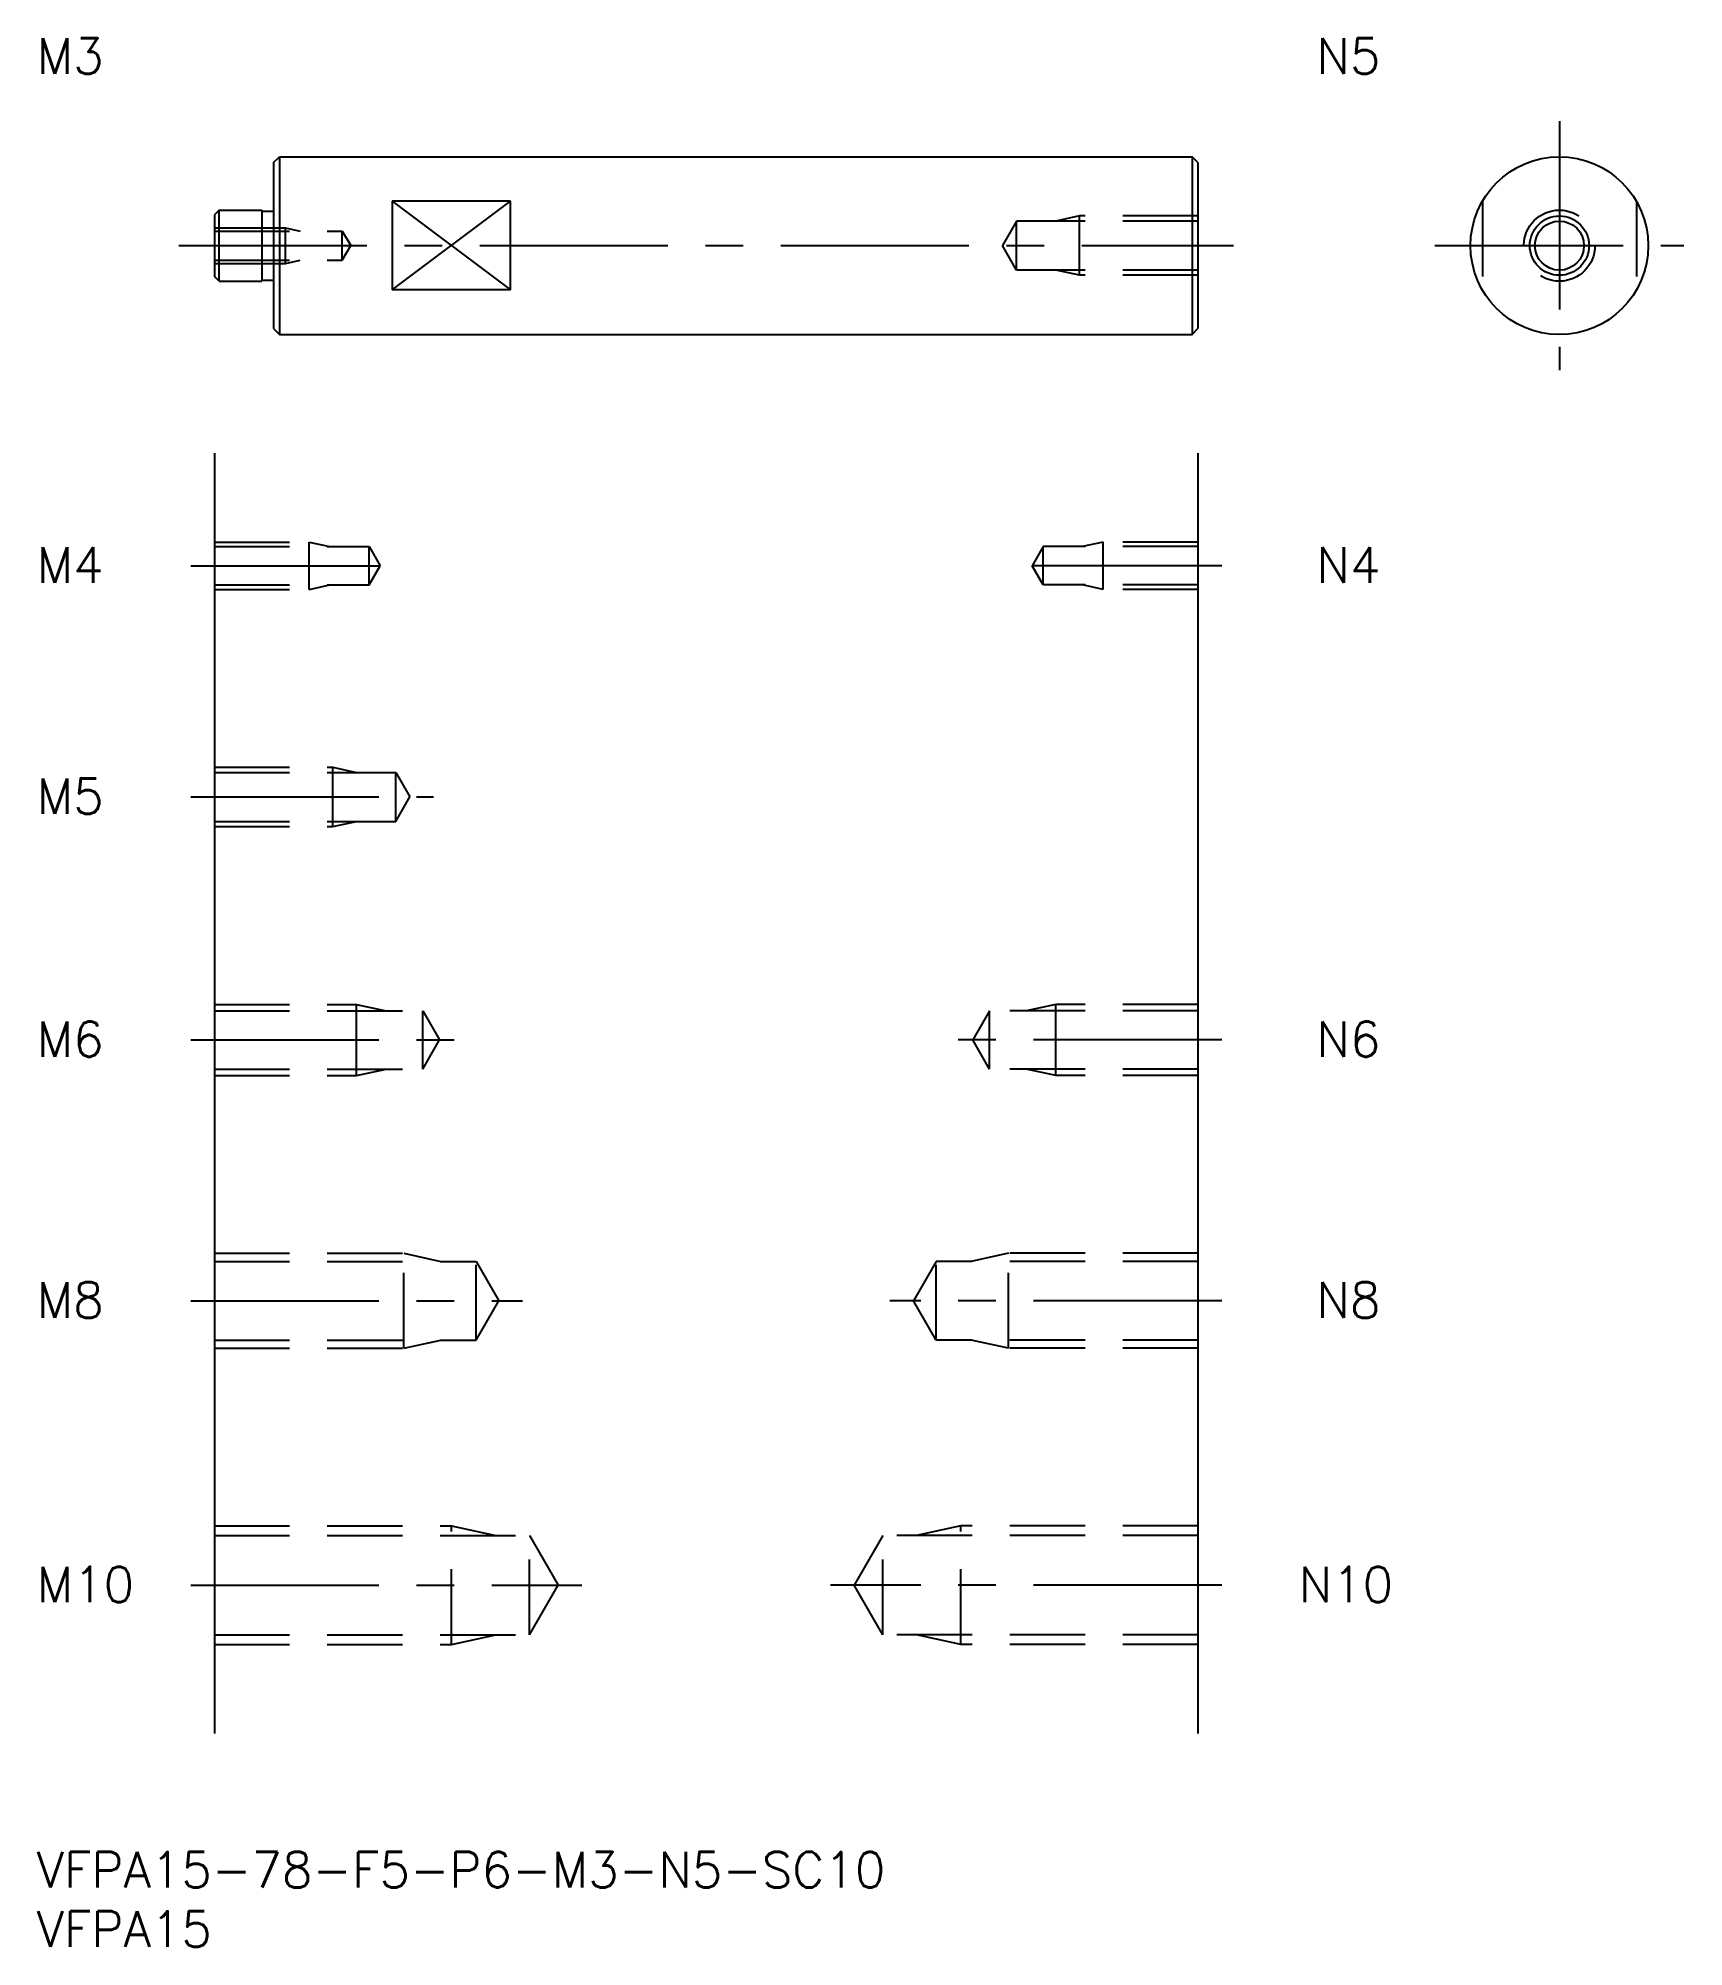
# Model space of a CAD drawing. Extents: x 0 to 139, y -8 to 153.
import ezdxf

# ---------------------------------------------------------------- set-up
doc = ezdxf.new("R2010")
doc.units = 0
doc.header["$LTSCALE"] = 0.5
doc.linetypes.add('CENTER', pattern=[50.8, 31.75, -6.35, 6.35, -6.35])
doc.linetypes.add('DASHED', pattern=[19.05, 12.7, -6.35])
for name, color, linetype in [('MSM_CENTER', 1, 'CENTER'), ('MSM_CONTINUOUS', 7, 'CONTINUOUS'), ('MSM_DASHED', 4, 'DASHED'), ('MSM_NARROW', 5, 'CONTINUOUS'), ('MSM_PART_NUMBER', 7, 'CONTINUOUS')]:
    doc.layers.add(name, color=color, linetype=linetype)
doc.styles.get("Standard").update_dxf_attribs({"font": 'txt.shx', "height": 3, "bigfont": 'bigfont.shx'})

# ---------------------------------------------------------------- blocks, each defined once
blk = doc.blocks.new('*U4')
at = {"layer": 'MSM_PART_NUMBER'}
blk.add_text('VFPA15-78-F5-P6-M3-N5-SC10', height=3, dxfattribs=at).set_placement((0, -3))
blk = doc.blocks.new('*U5')
at = {"layer": 'MSM_PART_NUMBER'}
blk.add_text('VFPA15', height=3, dxfattribs=at).set_placement((0, -8))
blk = doc.blocks.new('*U6')
at = {"layer": 'MSM_PART_NUMBER'}
blk.add_text('M10', height=3, dxfattribs=at).set_placement((0, 21.06))
blk = doc.blocks.new('*U7')
at = {"layer": 'MSM_PART_NUMBER'}
blk.add_text('M8', height=3, dxfattribs=at).set_placement((0, 45.06))
blk = doc.blocks.new('*U8')
at = {"layer": 'MSM_PART_NUMBER'}
blk.add_text('M6', height=3, dxfattribs=at).set_placement((0, 67.06))
blk = doc.blocks.new('*U9')
at = {"layer": 'MSM_PART_NUMBER'}
blk.add_text('M5', height=3, dxfattribs=at).set_placement((0, 87.56))
blk = doc.blocks.new('*U10')
at = {"layer": 'MSM_PART_NUMBER'}
blk.add_text('M4', height=3, dxfattribs=at).set_placement((0, 107.06))
blk = doc.blocks.new('*U11')
at = {"layer": 'MSM_PART_NUMBER'}
blk.add_text('M3', height=3, dxfattribs=at).set_placement((0, 150))
blk = doc.blocks.new('*U12')
at = {"layer": 'MSM_PART_NUMBER'}
blk.add_text('N10', height=3, dxfattribs=at).set_placement((106.5, 21.06))
blk = doc.blocks.new('*U13')
at = {"layer": 'MSM_PART_NUMBER'}
blk.add_text('N8', height=3, dxfattribs=at).set_placement((108, 45.06))
blk = doc.blocks.new('*U14')
at = {"layer": 'MSM_PART_NUMBER'}
blk.add_text('N6', height=3, dxfattribs=at).set_placement((108, 67.06))
blk = doc.blocks.new('*U15')
at = {"layer": 'MSM_PART_NUMBER'}
blk.add_text('N4', height=3, dxfattribs=at).set_placement((108, 107.06))
blk = doc.blocks.new('*U16')
at = {"layer": 'MSM_PART_NUMBER'}
blk.add_text('N5', height=3, dxfattribs=at).set_placement((108, 150))

msp = doc.modelspace()

# ---------------------------------------------------------------- linework, layer by layer
at = {"layer": 'MSM_CENTER'}
for p, q in [((128.5, 146), (128.5, 125)), ((12, 135.5), (101, 135.5)), ((118, 135.5), (139, 135.5)), ((13, 108.5), (31, 108.5)), ((100, 108.5), (82, 108.5)), ((13, 89), (33.5, 89)), ((13, 68.5), (36, 68.5)), ((100, 68.5), (77, 68.5)), ((13, 46.5), (41, 46.5)), ((100, 46.5), (72, 46.5)), ((13, 22.5), (46, 22.5)), ((100, 22.5), (67, 22.5))]:
    msp.add_line(p, q, dxfattribs=at)
at = {"layer": 'MSM_CONTINUOUS'}
for p, q in [((20, 142.5), (20.5, 143)), ((20, 142.5), (20, 128.5)), ((20.5, 143), (97.5, 143)), ((20.5, 143), (20.5, 128)), ((97.5, 143), (97.5, 128)), ((98, 142.5), (97.5, 143)), ((98, 142.5), (98, 128.5)), ((15.4, 138.5), (15, 138.1)), ((15.4, 138.5), (19, 138.5)), ((15.4, 132.5), (15.4, 138.5)), ((19, 138.5), (19, 132.5)), ((40, 139.24), (30, 139.24)), ((30, 139.24), (30, 131.76)), ((40, 131.76), (40, 139.24)), ((15, 138.1), (15, 132.9)), ((19, 138.4), (20, 138.4)), ((15.4, 132.5), (15, 132.9)), ((15.4, 132.5), (19, 132.5)), ((19, 132.6), (20, 132.6)), ((40, 131.76), (30, 131.76)), ((20, 128.5), (20.5, 128)), ((20.5, 128), (97.5, 128)), ((97.5, 128), (98, 128.5)), ((15, 118), (15, 10)), ((98, 118), (98, 10))]:
    msp.add_line(p, q, dxfattribs=at)
for radius in [7.5, 2.07]:
    msp.add_circle((128.5, 135.5), radius, dxfattribs=at)
at = {"layer": 'MSM_DASHED'}
for p, q in [((122, 139.24), (122, 131.76)), ((135, 139.24), (135, 131.76)), ((15, 137), (21, 137)), ((21, 137), (22.25, 136.73)), ((21, 134), (21, 137)), ((82.69, 137.57), (81.5, 135.5)), ((98, 137.57), (82.69, 137.57)), ((82.69, 133.43), (82.69, 137.57)), ((88, 138), (86, 137.57)), ((98, 138), (88, 138)), ((88, 133), (88, 138)), ((15, 136.73), (25.79, 136.73)), ((25.79, 134.27), (25.79, 136.73)), ((25.79, 136.73), (26.5, 135.5)), ((25.79, 134.27), (26.5, 135.5)), ((82.69, 133.43), (81.5, 135.5)), ((15, 134.27), (25.79, 134.27)), ((15, 134), (21, 134)), ((21, 134), (22.25, 134.27)), ((98, 133.43), (82.69, 133.43)), ((88, 133), (86, 133.43)), ((98, 133), (88, 133)), ((15, 110.5), (23, 110.5)), ((15, 110.12), (28.06, 110.12)), ((23, 106.5), (23, 110.5)), ((23, 110.5), (24.75, 110.12)), ((28.06, 106.88), (28.06, 110.12)), ((28.06, 110.12), (29, 108.5)), ((84.94, 110.12), (84, 108.5)), ((98, 110.12), (84.94, 110.12)), ((84.94, 106.88), (84.94, 110.12)), ((90, 110.5), (88.25, 110.12)), ((98, 110.5), (90, 110.5)), ((90, 106.5), (90, 110.5)), ((28.06, 106.88), (29, 108.5)), ((84.94, 106.88), (84, 108.5)), ((15, 106.88), (28.06, 106.88)), ((15, 106.5), (23, 106.5)), ((23, 106.5), (24.75, 106.88)), ((98, 106.88), (84.94, 106.88)), ((90, 106.5), (88.25, 106.88)), ((98, 106.5), (90, 106.5)), ((15, 91.5), (25, 91.5)), ((15, 91.07), (30.31, 91.07)), ((25, 86.5), (25, 91.5)), ((25, 91.5), (27, 91.07)), ((30.31, 86.93), (30.31, 91.07)), ((30.31, 91.07), (31.5, 89)), ((30.31, 86.93), (31.5, 89)), ((15, 86.93), (30.31, 86.93)), ((15, 86.5), (25, 86.5)), ((25, 86.5), (27, 86.93)), ((15, 71.5), (27, 71.5)), ((15, 70.96), (32.58, 70.96)), ((27, 65.5), (27, 71.5)), ((27, 71.5), (29.5, 70.96)), ((32.58, 66.04), (32.58, 70.96)), ((32.58, 70.96), (34, 68.5)), ((80.42, 70.96), (79, 68.5)), ((98, 70.96), (80.42, 70.96)), ((80.42, 66.04), (80.42, 70.96)), ((86, 71.5), (83.5, 70.96)), ((98, 71.5), (86, 71.5)), ((86, 65.5), (86, 71.5)), ((32.58, 66.04), (34, 68.5)), ((80.42, 66.04), (79, 68.5)), ((15, 66.04), (32.58, 66.04)), ((27, 65.5), (29.5, 66.04)), ((98, 66.04), (80.42, 66.04)), ((86, 65.5), (83.5, 66.04)), ((15, 65.5), (27, 65.5)), ((98, 65.5), (86, 65.5)), ((15, 50.5), (31, 50.5)), ((31, 42.5), (31, 50.5)), ((31, 50.5), (34.12, 49.82)), ((82, 50.5), (78.87, 49.82)), ((82, 42.5), (82, 50.5)), ((98, 50.5), (82, 50.5)), ((15, 49.82), (37.08, 49.82)), ((37.08, 43.18), (37.08, 49.82)), ((37.08, 49.82), (39, 46.5)), ((75.92, 49.82), (74, 46.5)), ((75.92, 43.18), (75.92, 49.82)), ((98, 49.82), (75.92, 49.82)), ((37.08, 43.18), (39, 46.5)), ((75.92, 43.18), (74, 46.5)), ((15, 43.18), (37.08, 43.18)), ((15, 42.5), (31, 42.5)), ((31, 42.5), (34.12, 43.18)), ((98, 43.18), (75.92, 43.18)), ((82, 42.5), (78.87, 43.18)), ((98, 42.5), (82, 42.5)), ((15, 27.5), (35, 27.5)), ((35, 17.5), (35, 27.5)), ((35, 27.5), (38.75, 26.69)), ((78, 27.5), (74.25, 26.69)), ((78, 17.5), (78, 27.5)), ((98, 27.5), (78, 27.5)), ((15, 26.69), (41.58, 26.69)), ((41.58, 18.31), (41.58, 26.69)), ((41.58, 26.69), (44, 22.5)), ((71.42, 26.69), (69, 22.5)), ((71.42, 18.31), (71.42, 26.69)), ((98, 26.69), (71.42, 26.69)), ((41.58, 18.31), (44, 22.5)), ((71.42, 18.31), (69, 22.5)), ((15, 18.31), (41.58, 18.31)), ((35, 17.5), (38.75, 18.31)), ((98, 18.31), (71.42, 18.31)), ((78, 17.5), (74.25, 18.31)), ((15, 17.5), (35, 17.5)), ((98, 17.5), (78, 17.5))]:
    msp.add_line(p, q, dxfattribs=at)
msp.add_circle((128.5, 135.5), 3, dxfattribs=at)
at = {"layer": 'MSM_NARROW'}
for p, q in [((30, 131.76), (40, 139.24)), ((30, 139.24), (40, 131.76))]:
    msp.add_line(p, q, dxfattribs=at)
msp.add_circle((128.5, 135.5), 2.5, dxfattribs=at)

# ---------------------------------------------------------------- block references
at = {"layer": 'MSM_CONTINUOUS'}
for name in ['*U11', '*U16', '*U10', '*U15', '*U9', '*U8', '*U14', '*U7', '*U13', '*U6', '*U12', '*U4', '*U5']:
    msp.add_blockref(name, (0, 0), dxfattribs=at)

doc.saveas('drawing.dxf')
